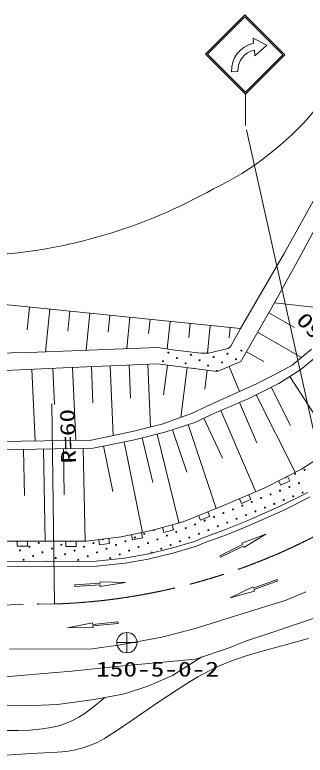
# Model space of a CAD drawing. Units: millimetres, scale not verified. Extents: x 40000 to 680000, y 20000 to 380000.
# Drawn here: x 258188 to 286808, y 246406 to 319394 of the extents above; entities that cross this region are included whole.
import ezdxf
from ezdxf.enums import TextEntityAlignment as Align

# ---------------------------------------------------------------- set-up
doc = ezdxf.new("R2010")
doc.units = ezdxf.units.MM
doc.header["$LTSCALE"] = 1000
doc.linetypes.add('CHAIN', pattern=[18.5, 12, -1.5, 3.5, -1.5])
for name, color, linetype, lineweight in [('M-BGD', 7, 'Continuous', 13), ('M-BMK', 2, 'CHAIN', 13), ('M-BMK-SRVR', 3, 'Continuous', 13), ('M-STR-HTXT', 7, 'Continuous', 13), ('M-STR-STRC', 7, 'Continuous', 13)]:
    doc.layers.add(name, color=color, linetype=linetype, lineweight=lineweight)
doc.styles.add('ＭＳ ゴシック', font='')
doc.styles.get('ＭＳ ゴシック').set_extended_font_data('MS Gothic')

msp = doc.modelspace()

# ---------------------------------------------------------------- linework, layer by layer
at = {"layer": 'M-BGD'}
for p, q in [((284778, 295926), (287611, 301032)), ((288534, 299735), (286180, 295345)), ((280419, 288468), (284778, 295926)), ((286180, 295345), (283777, 290985)), ((250745, 291482), (280419, 288468)), ((259647, 290577), (259420, 288347)), ((280470, 285215), (283777, 290985)), ((283777, 290985), (291564, 290146)), ((261625, 290377), (261199, 286180)), ((263603, 290176), (263404, 288217)), ((265582, 289975), (265212, 286337)), ((267560, 289774), (267389, 288095)), ((283226, 290023), (285744, 288580)), ((269538, 289573), (269225, 286495)), ((271516, 289372), (271374, 287973)), ((273495, 289171), (273218, 286451)), ((286365, 284444), (292262, 289284)), ((275473, 288970), (275332, 287578)), ((277451, 288769), (277173, 286034)), ((279429, 288568), (279325, 287540)), ((279491, 286729), (280419, 288468)), ((282123, 288100), (286443, 285625)), ((260423, 286150), (251730, 285918)), ((272247, 286613), (260423, 286150)), ((273985, 286323), (272247, 286613)), ((276535, 286034), (273985, 286323)), ((279201, 286497), (277289, 286034)), ((279491, 286729), (279201, 286497)), ((281021, 286177), (282716, 285206)), ((287426, 286448), (285533, 284863)), ((277289, 286034), (276535, 286034)), ((262953, 284599), (272241, 284995)), ((265739, 284718), (265893, 281126)), ((267597, 284797), (267891, 277915)), ((269455, 284876), (269595, 281586)), ((271313, 284956), (271576, 278769)), ((272241, 284995), (278137, 284247)), ((273224, 284871), (272851, 281936)), ((278137, 284247), (280470, 285215)), ((279304, 284731), (280331, 282256)), ((285533, 284863), (284520, 284291)), ((252652, 284115), (262953, 284599)), ((259863, 284454), (260195, 277392)), ((261923, 284551), (262090, 280986)), ((263882, 284639), (264189, 277447)), ((275189, 284621), (274566, 279709)), ((277155, 284372), (276914, 282480)), ((284520, 284291), (282011, 283014)), ((284210, 283061), (286365, 284444)), ((285287, 283753), (289782, 276747)), ((282011, 283014), (277037, 280769)), ((281238, 281569), (284210, 283061)), ((283467, 282688), (285362, 278917)), ((281981, 281942), (285823, 274296)), ((262096, 261311), (261823, 281061)), ((277578, 279982), (281238, 281569)), ((280323, 281172), (282043, 277204)), ((277037, 280769), (275716, 280109)), ((278493, 280379), (281958, 272384)), ((275716, 280109), (272679, 279052)), ((276033, 279250), (277578, 279982)), ((276805, 279616), (278665, 275691)), ((272679, 279052), (269773, 278304)), ((272982, 278234), (276033, 279250)), ((275270, 278996), (278028, 270721)), ((269773, 278304), (265723, 277468)), ((269973, 277502), (272982, 278234)), ((273745, 278488), (275139, 274305)), ((265723, 277468), (256062, 277336)), ((265925, 276688), (269973, 277502)), ((270725, 277685), (271792, 273297)), ((272230, 278051), (274349, 269337)), ((256083, 276485), (265925, 276688)), ((262972, 276627), (263067, 272058)), ((264941, 276668), (265130, 267511)), ((266937, 276892), (267837, 272414)), ((268961, 277298), (270758, 268355)), ((286451, 274619), (290636, 277289)), ((259035, 276546), (259129, 272023)), ((261004, 276587), (261192, 267493)), ((282819, 272751), (286451, 274619)), ((285308, 273469), (285080, 273914)), ((284190, 273456), (284419, 273012)), ((284419, 273012), (285308, 273469)), ((278762, 271005), (282819, 272751)), ((284411, 270979), (287065, 272318)), ((280331, 271681), (280529, 271221)), ((280529, 271221), (281447, 271617)), ((281447, 271617), (281250, 272076)), ((287306, 271880), (284625, 270527)), ((274767, 269415), (278762, 271005)), ((281099, 269509), (284411, 270979)), ((277414, 269930), (277229, 270395)), ((284625, 270527), (281295, 269049)), ((271661, 268542), (274767, 269415)), ((276300, 270025), (276485, 269561)), ((276485, 269561), (277414, 269930)), ((278966, 268641), (281099, 269509)), ((272733, 268843), (272868, 268362)), ((272868, 268362), (273831, 268632)), ((273831, 268632), (273695, 269114)), ((276653, 267816), (278966, 268641)), ((281295, 269049), (279144, 268173)), ((265242, 267489), (268683, 267926)), ((268683, 267926), (271661, 268542)), ((269682, 268132), (269783, 267643)), ((270763, 267845), (270661, 268335)), ((279144, 268173), (276843, 267353)), ((280571, 267296), (282919, 268184)), ((282919, 268184), (280768, 266891)), ((249101, 267541), (262202, 267489)), ((258427, 267504), (258425, 267004)), ((259425, 267000), (259427, 267500)), ((262202, 267489), (265242, 267489)), ((263222, 267489), (263222, 266989)), ((264222, 266989), (264222, 267489)), ((266466, 267645), (266529, 267149)), ((266529, 267149), (267521, 267274)), ((267521, 267274), (267458, 267770)), ((269783, 267643), (270763, 267845)), ((273627, 266799), (275909, 267468)), ((275909, 267468), (276653, 267816)), ((276843, 267353), (276086, 266999)), ((278387, 266071), (280637, 267161)), ((280637, 267161), (280571, 267296)), ((258425, 267004), (259425, 267000)), ((263222, 266989), (264222, 266989)), ((271232, 266228), (273627, 266799)), ((276086, 266999), (273755, 266315)), ((280702, 267026), (278452, 265936)), ((280768, 266891), (280702, 267026)), ((266197, 265534), (269000, 265831)), ((269000, 265831), (271232, 266228)), ((271334, 265738), (269070, 265336)), ((273755, 266315), (271334, 265738)), ((278452, 265936), (278387, 266071)), ((255866, 265484), (266197, 265534)), ((266225, 265034), (255869, 264984)), ((269070, 265336), (266225, 265034)), ((266598, 263350), (266588, 263500)), ((266588, 263500), (269097, 263435)), ((281716, 262869), (284060, 263739)), ((284112, 263599), (281768, 262728)), ((284060, 263739), (284112, 263599)), ((264103, 263190), (266598, 263350)), ((264112, 263041), (264103, 263190)), ((266607, 263200), (264112, 263041)), ((266617, 263051), (266607, 263200)), ((269097, 263435), (266617, 263051)), ((279399, 261929), (281664, 263010)), ((281664, 263010), (281716, 262869)), ((281821, 262588), (279399, 261929)), ((281768, 262728), (281821, 262588)), ((286877, 262510), (284936, 261679)), ((260442, 261398), (260452, 261249)), ((284936, 261679), (281332, 260570)), ((281332, 260570), (275955, 258888)), ((289267, 260465), (283319, 258447)), ((263390, 258964), (265853, 259444)), ((265853, 259444), (265869, 259295)), ((265869, 259295), (268356, 259551)), ((268371, 259402), (265884, 259146)), ((265884, 259146), (265900, 258996)), ((268356, 259551), (268371, 259402)), ((265900, 258996), (263390, 258964)), ((275955, 258888), (272663, 258056)), ((283319, 258447), (280925, 257652)), ((272663, 258056), (268608, 257294)), ((280925, 257652), (279320, 256983)), ((287146, 257921), (282329, 256606)), ((268608, 257294), (265801, 256878)), ((279320, 256983), (275984, 255878)), ((265801, 256878), (257670, 256857)), ((282329, 256606), (280894, 256173)), ((275984, 255878), (268899, 255210)), ((276619, 256088), (273720, 254272)), ((279472, 255679), (278430, 255250)), ((280894, 256173), (279472, 255679)), ((268899, 255210), (263776, 254700)), ((277403, 254761), (276216, 254119)), ((278430, 255250), (277403, 254761)), ((259127, 254286), (252854, 253757)), ((263776, 254700), (259127, 254286)), ((273720, 254272), (271315, 253218)), ((276216, 254119), (275046, 253419)), ((275046, 253419), (272378, 251661)), ((271315, 253218), (268998, 252465)), ((266020, 251908), (262405, 251409)), ((268998, 252465), (266020, 251908)), ((267062, 252103), (266111, 251309)), ((259195, 251280), (255439, 251412)), ((262405, 251409), (259195, 251280)), ((266111, 251309), (265122, 250562)), ((272378, 251661), (269745, 249855)), ((265122, 250562), (264484, 250150)), ((263809, 249786), (263186, 249522)), ((264484, 250150), (263809, 249786)), ((269745, 249855), (268395, 248923)), ((260917, 248994), (259715, 248886)), ((261732, 249123), (260917, 248994)), ((262532, 249310), (261732, 249123)), ((263186, 249522), (262532, 249310)), ((268395, 248923), (267015, 248042)), ((258515, 248839), (255949, 248822)), ((259715, 248886), (258515, 248839)), ((266317, 247673), (265592, 247358)), ((267015, 248042), (266317, 247673)), ((263289, 246786), (262375, 246692)), ((264180, 246939), (263289, 246786)), ((264892, 247119), (264180, 246939)), ((265592, 247358), (264892, 247119)), ((259822, 246579), (257275, 246406)), ((262375, 246692), (259822, 246579))]:
    msp.add_line(p, q, dxfattribs=at)
for centre in [(273321, 286091), (280529, 286288), (274168, 285559), (275547, 285874), (276394, 285342), (277772, 285658), (279151, 285973), (279998, 285441), (272789, 285244), (275015, 285027), (277240, 284811), (278619, 285126), (286745, 274522), (285815, 274152), (286185, 273223), (284326, 272484), (285256, 272854), (286554, 272294), (282468, 271745), (283397, 272115), (284696, 271555), (285625, 271924), (280609, 271006), (281539, 271376), (282837, 270816), (283767, 271185), (278751, 270267), (279680, 270637), (280979, 270077), (281908, 270447), (276892, 269528), (277822, 269898), (279120, 269338), (280050, 269708), (275034, 268790), (275963, 269159), (277262, 268599), (278191, 268969), (270018, 267871), (270947, 268241), (273175, 268051), (274105, 268420), (275403, 267860), (276333, 268230), (260547, 267334), (262774, 267144), (265932, 267323), (268160, 267133), (269089, 267502), (271317, 267312), (272246, 267681), (273545, 267121), (274474, 267491), (258688, 266595), (259617, 266965), (260916, 266405), (261845, 266774), (264073, 266584), (265002, 266953), (266301, 266394), (267230, 266763), (269458, 266573), (270388, 266942), (272616, 266752), (259057, 265666), (259987, 266035), (262215, 265845), (263144, 266214), (264443, 265655), (265372, 266024), (267600, 265834), (268529, 266203)]:
    msp.add_circle(centre, 49.8, dxfattribs=at)
for centre, start, end in [((275862, 284496), 46.03778, 119.49194), ((278087, 284279), 322.01123, 203.53496), ((284886, 273783), 173.34802, 61.07184), ((271877, 268610), 204.47888, 6.91098), ((258319, 267524), 203.41484, 336.13647), ((263704, 267513), 208.80203, 331.19797), ((266861, 267692), 184.68896, 9.77008), ((271686, 266382), 309.0199, 257.78342), ((261285, 265476), 44.14905, 136.40109)]:
    msp.add_arc(centre, 49.8, start, end, dxfattribs=at)
at = {"layer": 'M-BMK'}
msp.add_line((242027, 260935), (262096, 261311), dxfattribs=at)
msp.add_arc((260110, 321544), 60266, 271.88818, 312.02686, dxfattribs=at)
at = {"layer": 'M-BMK-SRVR'}
for p, q in [((269237, 258500), (269237, 256500)), ((268237, 257500), (270237, 257500))]:
    msp.add_line(p, q, dxfattribs=at)
msp.add_circle((269237, 257500), 1000, dxfattribs=at)
at = {"layer": 'M-STR-HTXT'}
for centre, radius, start, end in [((265057, 328943), 29569, 295.48425, 319.9043), ((252544, 346720), 51131, 273.42456, 299.57312)]:
    msp.add_arc(centre, radius, start, end, dxfattribs=at)
at = {"layer": 'M-STR-STRC'}
for p, q in [((276982, 315524), (280852, 319394)), ((280852, 319181), (277194, 315524)), ((280852, 319394), (284804, 315441)), ((284592, 315441), (280852, 319181)), ((281699, 316587), (281665, 317085)), ((281665, 317085), (283030, 316385)), ((283030, 316385), (281832, 315358)), ((280935, 311571), (276982, 315524)), ((277194, 315524), (280935, 311784)), ((284804, 315441), (280935, 311571)), ((280935, 311784), (284592, 315441)), ((281832, 315358), (281798, 315923)), ((279540, 313764), (280171, 313797)), ((280935, 311571), (280935, 308496)), ((288115, 276219), (281023, 308068))]:
    msp.add_line(p, q, dxfattribs=at)
for centre, radius, start, end in [((282326, 313870), 2788, 102.99854, 182.19092), ((282258, 313884), 2090, 102.72791, 182.39502)]:
    msp.add_arc(centre, radius, start, end, dxfattribs=at)

# ---------------------------------------------------------------- texts
at = {"layer": 'M-BGD', "style": 'ＭＳ ゴシック', "width": 1.35}
for rotation, p in [(132.9, (290852, 286559)), (91.8, (264672, 275196))]:
    msp.add_text('R=60', height=1466, rotation=rotation, dxfattribs=at).set_placement(p, align=Align.BOTTOM_LEFT)
at = {"layer": 'M-BMK-SRVR', "style": 'ＭＳ ゴシック', "width": 1.35}
msp.add_text('150-5-0-2', height=1466, dxfattribs=at).set_placement((266200, 253717), align=Align.BOTTOM_LEFT)

doc.saveas('drawing.dxf')
